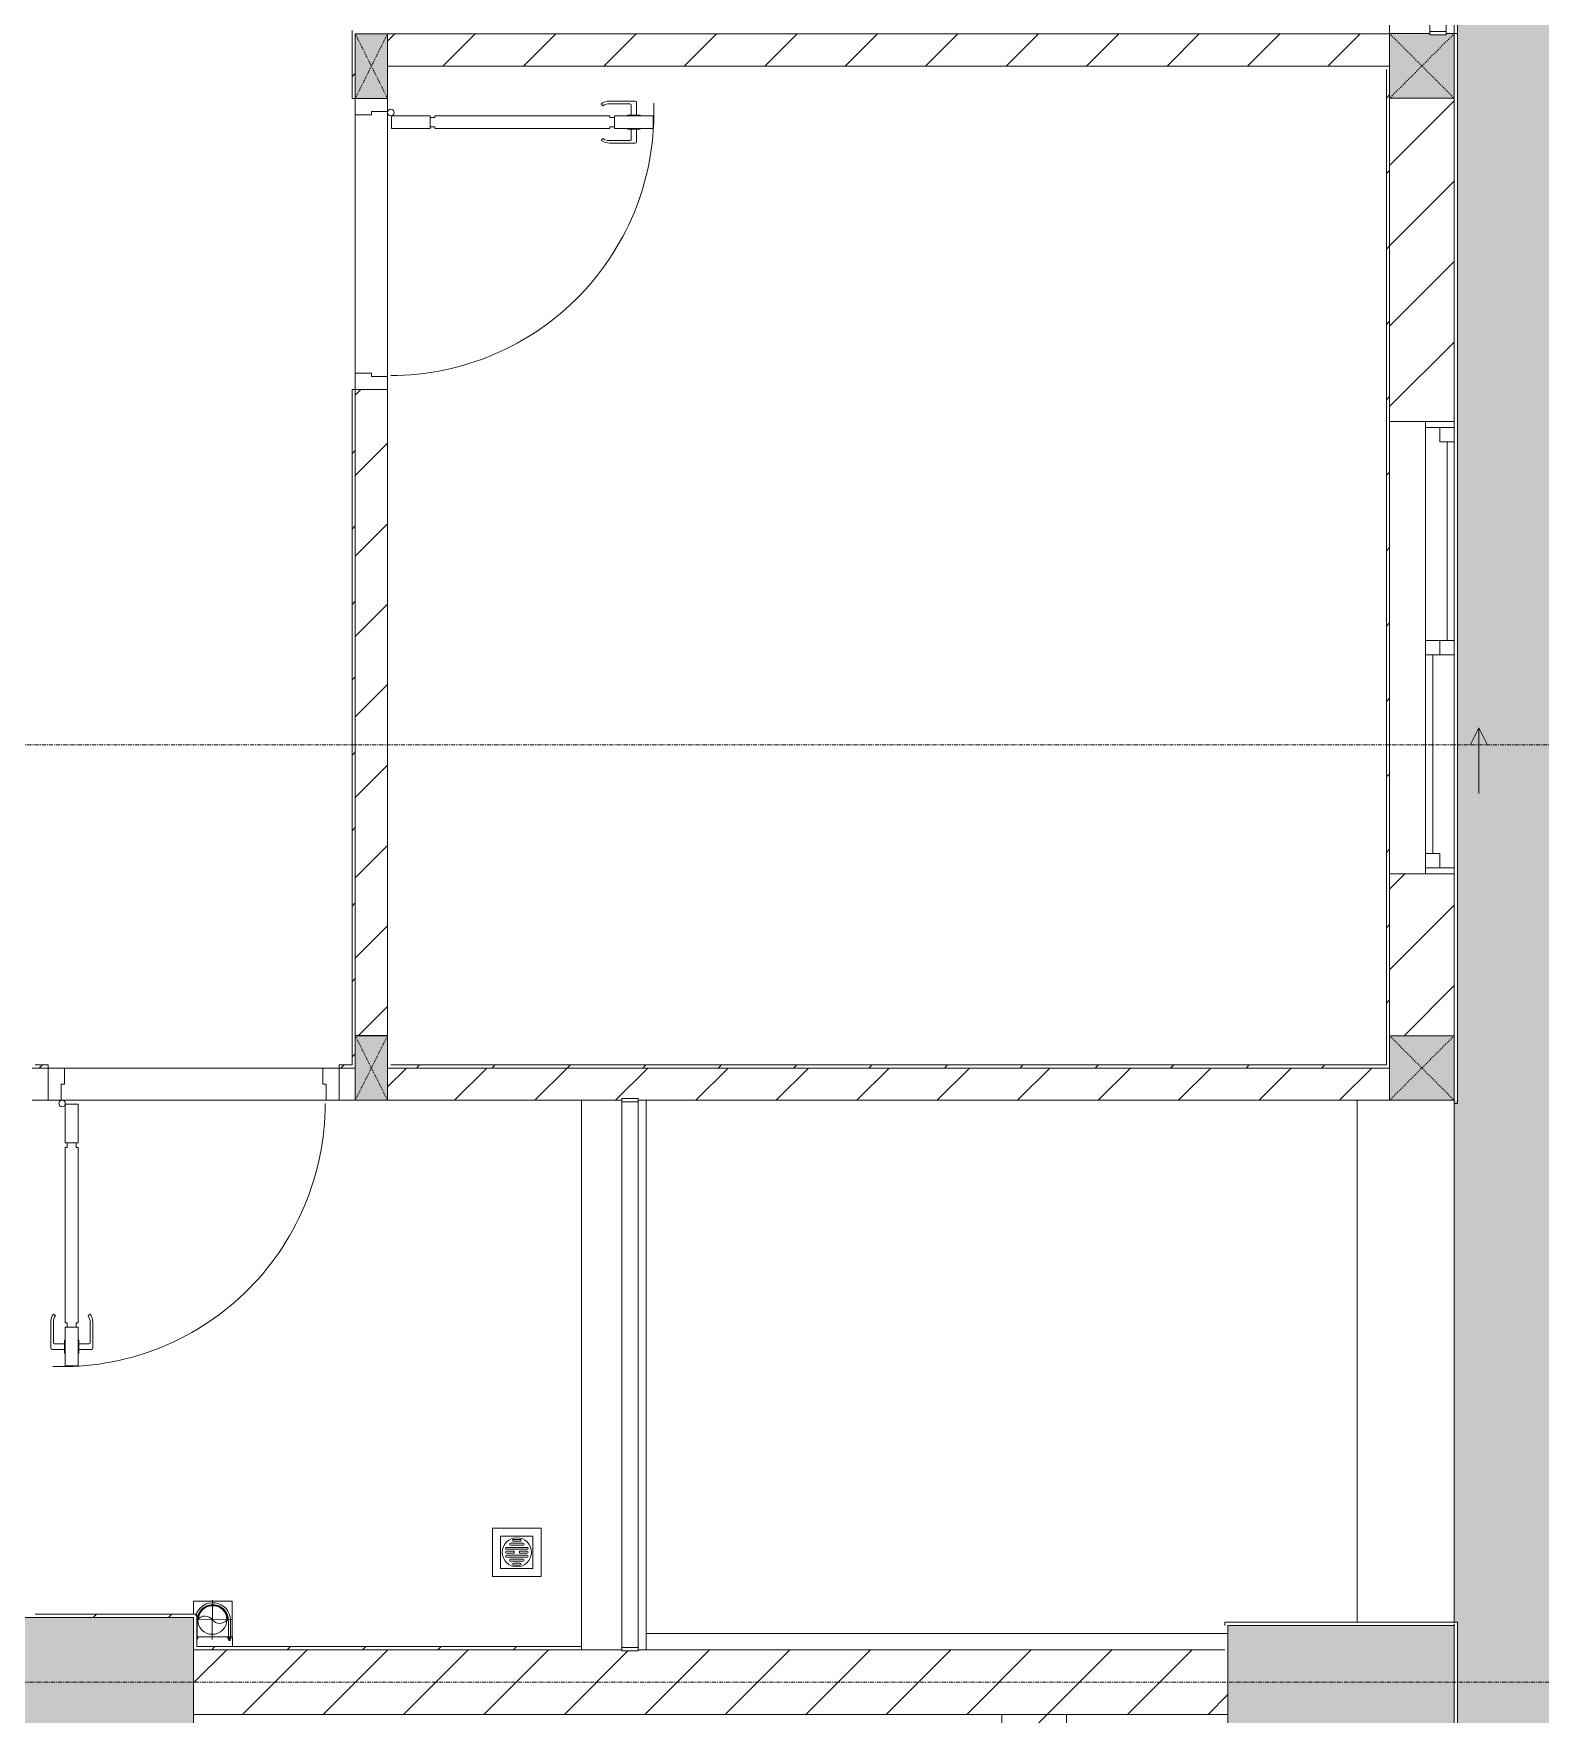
# Model space of a CAD drawing. Header units: millimetres. Extents: x 5359 to 218750, y -16347 to 109893.
# Drawn here: x 122858 to 127519, y 25437 to 30637 of the extents above; entities that cross this region are included whole.
import ezdxf

# ---------------------------------------------------------------- set-up
doc = ezdxf.new("R2010")
doc.units = ezdxf.units.MM
for name, pattern in [('Dash', [6, 3, -3]), ('Grid Line', [22.225, 12.7, -3.175, 3.175, -3.175]), ('IMPORT-CENTER _3_', [10.16, 6.35, -1.27, 1.27, -1.27])]:
    doc.linetypes.add(name, pattern=pattern)
for name, color, linetype, lineweight in [('0-1', 7, 'Continuous', 5), ('A-DETL-GENF-1', 9, 'Continuous', 9), ('A-DOOR-1', 9, 'Continuous', 9), ('A-FLOR-1', 9, 'Continuous', 9), ('A-FLOR-HRAL', 11, 'Continuous', 9), ('A-FLOR-HRAL-1', 9, 'Continuous', 9), ('A-FLOR-PATT', 8, 'Continuous', 9), ('A-GLAZ', 151, 'Continuous', 9), ('A-WALL', 113, 'Continuous', 9), ('A-WALL-1', 53, 'Continuous', 18), ('A-WALL-2', 9, 'Continuous', 9), ('A-WALL-3', 113, 'Continuous', 18), ('A-WALL-PATT-1', 10, 'Continuous', 9), ('A-WALL-PATT-2', 9, 'Continuous', 9), ('A-WALL-PATT-3', 111, 'Continuous', 9), ('G-IMPT', 8, 'Continuous', 9), ('G-IMPT-1', 8, 'IMPORT-CENTER _3_', 9), ('I-WALL-1', 53, 'Continuous', 18), ('I-WALL-3', 2, 'Continuous', 18), ('M-EQPM', 50, 'Continuous', 9), ('S-BEAM-1', 9, 'Continuous', 9), ('S-COLS', 52, 'Continuous', 9), ('S-COLS-1', 253, 'Continuous', 5), ('S-COLS-2', 53, 'Continuous', 18), ('S-COLS-3', 9, 'Continuous', 9), ('S-COLS-4', 52, 'Continuous', 18), ('S-COLS-5', 52, 'Dash', 9), ('S-COLS-HDLN', 52, 'Dash', 9), ('S-COLS-HDLN-1', 9, 'Dash', 9), ('S-GRID-1', 1, 'Grid Line', 9)]:
    doc.layers.add(name, color=color, linetype=linetype, lineweight=lineweight)
pattern_1 = [(45, (0, 0), (-124.4508, 124.4508), [])]
pattern_2 = [(45, (0, 0), (-116.67262, 116.67262), [])]

# ---------------------------------------------------------------- blocks, each defined once
blk = doc.blocks.new('M_Concrete-Rectangular-Column2 - 400x1300-812637-TKCS_MB ĐỊNH VỊ CỔNG-HÀNG RÀO')
at = {"layer": 'S-COLS-3'}
blk.add_hatch(color=256, dxfattribs=at).paths.add_polyline_path([(-650, 200), (-650, -200), (650, -200), (650, 200), (162, 200)])
at = {"layer": 'S-COLS-2'}
for p, q in [((-650, 200), (650, 200)), ((-650, -200), (-650, 200)), ((650, 200), (650, -200)), ((650, -200), (-650, -200))]:
    blk.add_line(p, q, dxfattribs=at)
blk = doc.blocks.new('NCV_TKTC_KET CAU_rvt-1-TKCS_MB ĐỊNH VỊ CỔNG-HÀNG RÀO')
at = {"layer": 'S-COLS-1'}
blk.add_hatch(color=256, dxfattribs=at).paths.add_polyline_path([(127177.6, 25361.9), (127177.6, 25366.9), (127227.6, 25366.9), (127227.6, 25361.9), (127252.6, 25361.9), (127252.6, 25711.9), (126552.6, 25711.9), (126552.6, 25361.9)])
at = {"layer": 'A-FLOR-1'}
blk.add_line((127252.6, 25721.9), (127252.6, 27336.9), dxfattribs=at)
at = {"layer": 'S-BEAM-1'}
for p, q in [((126952.6, 27336.9), (126952.6, 25721.9)), ((127252.6, 25721.9), (127252.6, 27336.9)), ((126552.5, 25686.9), (124752.6, 25686.9)), ((126552.5, 25636.9), (126552.5, 25686.9))]:
    blk.add_line(p, q, dxfattribs=at)
at = {"layer": 'S-COLS-2'}
for p, q in [((127252.6, 25711.9), (126552.6, 25711.9)), ((126552.6, 25711.9), (126552.6, 25361.9)), ((127252.6, 25361.9), (127252.6, 25711.9))]:
    blk.add_line(p, q, dxfattribs=at)
at = {"layer": 'S-COLS-3'}
blk.add_blockref('M_Concrete-Rectangular-Column2 - 400x1300-812637-TKCS_MB ĐỊNH VỊ CỔNG-HÀNG RÀO', (122702.6, 25536.9), dxfattribs=at)
blk = doc.blocks.new('DOOR_CW_01 CANH MO-PANEL KINH - DIW_01-900x2200-CỬA GỖ VÂN LAMINATE-553393-TKCS_MB ĐỊNH VỊ CỔNG-HÀNG RÀO')
at = {"layer": 'A-DETL-GENF-1'}
for p, q in [((-397, 872), (-357, 872)), ((-397, 752), (-397, 872)), ((-357, 872), (-357, 752)), ((-442, 737), (-442, 816.5)), ((-399, 820.5), (-438, 820.5)), ((-434, 799.5), (-434, 737)), ((-399, 803.5), (-430, 803.5)), ((-399, 831.8), (-397, 831.8)), ((-399, 792.2), (-399, 831.8)), ((-397, 792.2), (-399, 792.2)), ((-397, 792.2), (-397, 831.8)), ((-357, 792.2), (-357, 831.8)), ((-355, 831.8), (-357, 831.8)), ((-357, 792.2), (-355, 792.2)), ((-355, 792.2), (-355, 831.8)), ((-355, 820.5), (-316, 820.5)), ((-355, 803.5), (-324, 803.5)), ((-320, 799.5), (-320, 737)), ((-312, 737), (-312, 816.5)), ((-357, 752), (-397, 752)), ((-397, 738), (-391, 738)), ((-397, 738), (-397, 196)), ((-363, 752), (-391, 752)), ((-391, 752), (-391, 738)), ((-363, 738), (-363, 752)), ((-357, 738), (-363, 738)), ((-357, 196), (-357, 738)), ((-433.9, 711.2), (-427.3, 715.8)), ((-320.1, 711.2), (-326.7, 715.8)), ((-397, 196), (-391, 196)), ((-357, 182), (-397, 182)), ((-397, 182), (-397, 62)), ((-391, 196), (-391, 182)), ((-391, 182), (-363, 182)), ((-357, 196), (-363, 196)), ((-363, 182), (-363, 196)), ((-357, 62), (-357, 182)), ((-397, 62), (-357, 62))]:
    blk.add_line(p, q, dxfattribs=at)
blk.add_circle((-407, 60), 10, dxfattribs=at)
for centre, radius, start, end in [((-407, 60), 814, 360, 92), ((-438, 816.5), 4, 90, 180), ((-430, 799.5), 4, 90, 180), ((-324, 799.5), 4, 360, 90), ((-316, 816.5), 4, 0, 90), ((-397, 737), 45, 180, 215), ((-397, 737), 37, 180, 215), ((-357, 737), 37, 325, 0), ((-357, 737), 45, 325, 0)]:
    blk.add_arc(centre, radius, start, end, dxfattribs=at)
at = {"layer": 'A-DOOR-1'}
for p, q in [((-410, 50), (-450, 50)), ((-450, 50), (-450, -50)), ((-410, 0), (-410, 50)), ((-400, 0), (-410, 0)), ((-407, 50), (-382, 50)), ((-400, -50), (-400, 0)), ((410, 0), (400, 0)), ((400, 0), (400, -50)), ((450, 50), (410, 50)), ((410, 50), (410, 0)), ((450, -50), (450, 50)), ((-450, -50), (-400, -50)), ((400, -50), (450, -50))]:
    blk.add_line(p, q, dxfattribs=at)
blk = doc.blocks.new('Railing - 50 x 10mm-457210-TKCS_MB ĐỊNH VỊ CỔNG-HÀNG RÀO')
at = {"layer": 'A-FLOR-HRAL-1'}
for p, q in [((25, 5), (-25, 5)), ((-25, 5), (-25, -5)), ((25, -5), (25, 5)), ((-25, -5), (25, -5))]:
    blk.add_line(p, q, dxfattribs=at)
blk = doc.blocks.new('Railing - Railing-852202-TKCS_MB ĐỊNH VỊ CỔNG-HÀNG RÀO')
at = {"layer": 'A-FLOR-HRAL-1'}
for p, q in [((101769.1, 18071.7), (101769.1, 16382.9)), ((101819.1, 16382.9), (101819.1, 18071.7))]:
    blk.add_line(p, q, dxfattribs=at)
at = {"rotation": 180}
for p in [(101794.1, 18076.7), (101794.1, 16377.9)]:
    blk.add_blockref('Railing - 50 x 10mm-457210-TKCS_MB ĐỊNH VỊ CỔNG-HÀNG RÀO', p, dxfattribs=at)
blk = doc.blocks.new('G1_SOF - BO TRU - 100x200-V25-TKCS_MB ĐỊNH VỊ CỔNG-HÀNG RÀO')
at = {"layer": 'S-COLS-3'}
blk.add_hatch(color=256, dxfattribs=at).paths.add_polyline_path([(50, -100), (50, 100), (-50, 100), (-50, -100)])
at = {"layer": 'S-COLS-2'}
for p, q in [((50, 100), (-50, 100)), ((-50, 100), (-50, -100)), ((50, -100), (50, 100)), ((-50, -100), (50, -100))]:
    blk.add_line(p, q, dxfattribs=at)
at = {"layer": 'S-COLS-HDLN-1'}
for p, q in [((50, 100), (-50, -100)), ((-50, 100), (50, -100))]:
    blk.add_line(p, q, dxfattribs=at)
blk = doc.blocks.new('DOOR_CW_01 CANH MO-PANEL KINH - DIG_01-900x2200-CỬA NHÔM KÍNH-400860-TKCS_MB ĐỊNH VỊ CỔNG-HÀNG RÀO')
at = {"layer": 'A-DETL-GENF-1'}
for p, q in [((-397, -182), (-397, -62)), ((-397, -62), (-357, -62)), ((-357, -62), (-357, -182)), ((-357, -182), (-397, -182)), ((-397, -196), (-391, -196)), ((-397, -738), (-397, -196)), ((-391, -196), (-391, -182)), ((-391, -182), (-363, -182)), ((-363, -182), (-363, -196)), ((-357, -196), (-363, -196)), ((-357, -196), (-357, -738)), ((-433.9, -711.2), (-427.3, -715.8)), ((-320.1, -711.2), (-326.7, -715.8)), ((-442, -737), (-442, -816.5)), ((-434, -799.5), (-434, -737)), ((-397, -738), (-391, -738)), ((-357, -752), (-397, -752)), ((-397, -752), (-397, -872)), ((-391, -752), (-391, -738)), ((-363, -752), (-391, -752)), ((-357, -738), (-363, -738)), ((-363, -738), (-363, -752)), ((-357, -872), (-357, -752)), ((-320, -799.5), (-320, -737)), ((-312, -737), (-312, -816.5)), ((-399, -820.5), (-438, -820.5)), ((-399, -803.5), (-430, -803.5)), ((-399, -792.2), (-399, -831.8)), ((-397, -792.2), (-399, -792.2)), ((-399, -831.8), (-397, -831.8)), ((-397, -792.2), (-397, -831.8)), ((-357, -792.2), (-357, -831.8)), ((-357, -792.2), (-355, -792.2)), ((-355, -831.8), (-357, -831.8)), ((-355, -792.2), (-355, -831.8)), ((-355, -803.5), (-324, -803.5)), ((-355, -820.5), (-316, -820.5)), ((-397, -872), (-357, -872))]:
    blk.add_line(p, q, dxfattribs=at)
blk.add_circle((-407, -60), 10, dxfattribs=at)
for centre, radius, start, end in [((-407, -60), 814, 268, 0), ((-397, -737), 45, 145, 180), ((-397, -737), 37, 145, 180), ((-357, -737), 37, 0, 35), ((-357, -737), 45, 360, 35), ((-438, -816.5), 4, 180, 270), ((-430, -799.5), 4, 180, 270), ((-324, -799.5), 4, 270, 0), ((-316, -816.5), 4, 270, 0)]:
    blk.add_arc(centre, radius, start, end, dxfattribs=at)
at = {"layer": 'A-DOOR-1'}
for p, q in [((-450, -50), (-450, 50)), ((-450, 50), (-400, 50)), ((-400, 50), (-400, 0)), ((400, 0), (400, 50)), ((400, 50), (450, 50)), ((450, 50), (450, -50)), ((-410, -50), (-450, -50)), ((-410, 0), (-410, -50)), ((-400, 0), (-410, 0)), ((-407, -50), (-382, -50)), ((410, 0), (400, 0)), ((410, -50), (410, 0)), ((450, -50), (410, -50))]:
    blk.add_line(p, q, dxfattribs=at)
blk = doc.blocks.new('NCV_TKTC_TANG 1_rvt-1-TKCS_MB ĐỊNH VỊ CỔNG-HÀNG RÀO')
at = {"layer": 'A-WALL-PATT-1'}
h = blk.add_hatch(dxfattribs=at)
h.set_pattern_fill('FP_2', color=256, style=0, pattern_type=2)
h.set_pattern_definition(pattern_1)
h.paths.add_polyline_path([(127052.6, 30536.9), (127052.6, 30636.9), (123952.6, 30636.9), (123952.6, 30536.9), (126402.1, 30536.9)])
h = blk.add_hatch(dxfattribs=at)
h.set_pattern_fill('FP_2', color=256, style=0, pattern_type=2)
h.set_pattern_definition(pattern_1)
h.paths.add_polyline_path([(123952.6, 27537.4), (123952.6, 29536.5), (123852.6, 29536.5), (123852.6, 27537.4)])
h.paths.add_polyline_path([(123952.6, 30436.5), (123952.6, 30436.9), (123902.6, 30436.5)])
h = blk.add_hatch(dxfattribs=at)
h.set_pattern_fill('FP_2', color=256, style=0, pattern_type=2)
h.set_pattern_definition(pattern_1)
h.paths.add_polyline_path([(126402.1, 27336.9), (127052.6, 27336.9), (127052.6, 27436.9), (123952.6, 27436.9), (123952.6, 27336.9), (124677.6, 27336.9), (124677.6, 27342.4), (124727.6, 27342.4), (124727.6, 27336.9)])
at = {"layer": 'A-WALL-PATT-2'}
h = blk.add_hatch(dxfattribs=at)
h.set_pattern_fill('FP_3', color=256, style=0, pattern_type=2)
h.set_pattern_definition(pattern_2)
h.paths.add_polyline_path([(123842.6, 27436.9), (123852.6, 27436.9), (123852.6, 29536.5), (123842.6, 29536.5), (123842.6, 27446.9)])
h.paths.add_polyline_path([(123852.6, 30436.5), (123852.6, 30646.9), (123842.6, 30646.9), (123842.6, 30436.5)])
h = blk.add_hatch(dxfattribs=at)
h.set_pattern_fill('FP_3', color=256, style=0, pattern_type=2)
h.set_pattern_definition(pattern_2)
h.paths.add_polyline_path([(127042.6, 27446.9), (127052.6, 27446.9), (127052.6, 30536.9), (127042.6, 30536.9), (127042.6, 28037.4)])
h = blk.add_hatch(dxfattribs=at)
h.set_pattern_fill('FP_3', color=256, style=0, pattern_type=2)
h.set_pattern_definition(pattern_2)
h.paths.add_polyline_path([(123842.6, 27436.9), (123842.6, 27446.9), (123802.6, 27446.9), (123802.6, 27436.9)])
h.paths.add_polyline_path([(122862.6, 27436.9), (122902.6, 27436.9), (122902.6, 27446.9), (122862.6, 27446.9)])
h = blk.add_hatch(dxfattribs=at)
h.set_pattern_fill('FP_3', color=256, style=0, pattern_type=2)
h.set_pattern_definition(pattern_2)
h.paths.add_polyline_path([(127052.6, 27436.9), (127052.6, 27446.9), (123952.6, 27446.9), (123952.6, 27436.9), (126402.1, 27436.9)])
h = blk.add_hatch(dxfattribs=at)
h.set_pattern_fill('FP_3', color=256, style=0, pattern_type=2)
h.set_pattern_definition(pattern_2)
h.paths.add_polyline_path([(123362.6, 25736.9), (123362.6, 25746.9), (122862.6, 25746.9), (122862.6, 25736.9), (123352.6, 25736.9)])
h = blk.add_hatch(dxfattribs=at)
h.set_pattern_fill('FP_3', color=256, style=0, pattern_type=2)
h.set_pattern_definition(pattern_2)
h.paths.add_polyline_path([(123376, 25636.9), (124552.6, 25636.9), (124552.6, 25646.9), (123352.6, 25646.9), (123352.6, 25636.9)])
at = {"layer": 'A-FLOR-1'}
for p, q in [((123852.6, 29586.5), (123852.6, 30386.5)), ((123952.6, 30396.5), (123952.6, 29576.5)), ((122952.6, 27436.9), (123752.6, 27436.9))]:
    blk.add_line(p, q, dxfattribs=at)
at = {"layer": 'A-WALL-1'}
for p, q in [((127052.6, 30636.9), (123952.6, 30636.9)), ((127052.6, 30536.9), (127052.6, 30636.9)), ((123952.6, 30536.9), (127052.6, 30536.9)), ((123852.6, 27537.4), (123952.6, 27537.4)), ((122862.6, 27436.9), (122852.6, 27436.9)), ((123852.6, 27436.9), (123842.6, 27436.9)), ((127052.6, 27436.9), (123952.6, 27436.9)), ((127052.6, 27336.9), (127052.6, 27436.9)), ((123952.6, 27336.9), (124677.6, 27336.9)), ((124727.6, 27336.9), (127052.6, 27336.9))]:
    blk.add_line(p, q, dxfattribs=at)
at = {"layer": 'A-WALL-2'}
for p, q in [((123852.6, 29586.5), (123852.6, 30386.5)), ((123952.6, 30396.5), (123952.6, 29576.5)), ((123852.6, 29536.5), (123852.6, 27537.4)), ((123852.6, 27537.4), (123852.6, 29536.5)), ((123952.6, 27537.4), (123952.6, 29536.5)), ((122902.6, 27436.9), (122862.6, 27436.9)), ((122862.6, 27436.9), (122902.6, 27436.9)), ((122952.6, 27436.9), (123752.6, 27436.9)), ((123842.6, 27436.9), (123802.6, 27436.9)), ((123802.6, 27436.9), (123842.6, 27436.9)), ((122852.6, 27336.9), (122902.6, 27336.9)), ((123762.6, 27336.9), (122942.6, 27336.9)), ((123802.6, 27336.9), (123852.6, 27336.9)), ((124552.6, 25646.9), (124552.6, 27336.9)), ((124752.6, 27336.9), (124752.6, 25636.9))]:
    blk.add_line(p, q, dxfattribs=at)
at = {"layer": 'I-WALL-1'}
for p, q in [((123842.6, 30646.9), (123842.6, 30436.5)), ((127052.6, 30536.9), (127042.6, 30536.9)), ((127042.6, 30526.9), (127042.6, 27446.9)), ((127052.6, 29437.4), (127052.6, 30536.9)), ((123842.6, 30436.5), (123852.6, 30436.5)), ((123852.6, 29536.5), (123842.6, 29536.5)), ((123842.6, 29536.5), (123842.6, 27446.9)), ((127052.6, 27446.9), (127052.6, 28037.4)), ((122902.6, 27446.9), (122862.6, 27446.9)), ((122902.6, 27436.9), (122902.6, 27446.9)), ((123842.6, 27446.9), (123802.6, 27446.9)), ((123802.6, 27446.9), (123802.6, 27436.9)), ((123842.6, 27436.9), (123852.6, 27436.9)), ((123952.6, 27436.9), (127052.6, 27436.9)), ((127042.6, 27446.9), (123962.6, 27446.9)), ((127052.6, 27436.9), (127052.6, 27446.9)), ((123362.6, 25746.9), (122862.6, 25746.9)), ((123362.6, 25736.9), (123362.6, 25746.9)), ((123362.6, 25646.9), (123362.6, 25736.9)), ((124552.6, 25646.9), (123362.6, 25646.9)), ((124552.6, 25636.9), (124552.6, 25646.9)), ((123352.6, 25636.9), (124552.6, 25636.9))]:
    blk.add_line(p, q, dxfattribs=at)
at = {"layer": 'A-DOOR-1', "rotation": 269.9999999999996}
blk.add_blockref('DOOR_CW_01 CANH MO-PANEL KINH - DIW_01-900x2200-CỬA GỖ VÂN LAMINATE-553393-TKCS_MB ĐỊNH VỊ CỔNG-HÀNG RÀO', (123902.6, 29986.5), dxfattribs=at)
at = {"layer": 'A-DOOR-1'}
blk.add_blockref('DOOR_CW_01 CANH MO-PANEL KINH - DIG_01-900x2200-CỬA NHÔM KÍNH-400860-TKCS_MB ĐỊNH VỊ CỔNG-HÀNG RÀO', (123352.6, 27386.9), dxfattribs=at)
at = {"layer": 'A-FLOR-HRAL-1'}
blk.add_blockref('Railing - Railing-852202-TKCS_MB ĐỊNH VỊ CỔNG-HÀNG RÀO', (22908.5, 9260.7), dxfattribs=at)
at = {"layer": 'S-COLS-3', "rotation": 180}
for p in [(123902.6, 30536.9), (123902.6, 27436.9)]:
    blk.add_blockref('G1_SOF - BO TRU - 100x200-V25-TKCS_MB ĐỊNH VỊ CỔNG-HÀNG RÀO', p, dxfattribs=at)
blk = doc.blocks.new('1_FAMILY RVT - W01-WxH 1400x1400xmm-389822-TKCS_MB ĐỊNH VỊ CỔNG-HÀNG RÀO')
at = {"layer": 'A-GLAZ'}
for p, q in [((248.4, 172.39), (299.2, 197.79)), ((248.4, 172.39), (299.2, 146.99)), ((248.4, 172.39), (451.6, 172.39)), ((-700, 96.19), (-700, -103.81)), ((700, 96.19), (-700, 96.19)), ((-700, 96.19), (-636.5, 96.19)), ((-680.95, 96.19), (-680.95, 7.29)), ((-636.5, 96.19), (-22.225, 96.19)), ((-636.5, 96.19), (-636.5, 51.74)), ((-636.5, 73.965), (-22.225, 73.965)), ((-22.225, 7.29), (-22.225, 96.19)), ((-22.225, 96.19), (22.225, 96.19)), ((22.225, 96.19), (680.95, 96.19)), ((22.225, 96.19), (22.225, 7.29)), ((680.95, 96.19), (700, 96.19)), ((680.95, 96.19), (680.95, 7.29)), ((700, -103.81), (700, 96.19)), ((-700, 7.29), (-680.95, 7.29)), ((-636.5, 51.74), (-680.95, 51.74)), ((-680.95, 7.29), (-22.225, 7.29)), ((22.225, 51.74), (-22.225, 51.74)), ((-22.225, 7.29), (22.225, 7.29)), ((22.225, 29.515), (636.5, 29.515)), ((22.225, 7.29), (636.5, 7.29)), ((636.5, 51.74), (636.5, 7.29)), ((680.95, 51.74), (636.5, 51.74)), ((636.5, 7.29), (700, 7.29)), ((-700, -103.81), (700, -103.81))]:
    blk.add_line(p, q, dxfattribs=at)
blk = doc.blocks.new('TKTC_XREF_251221_MB TANG 1 - TKTC_XREF_260130_MB TANG 1_dwg_CUM U_DN100-V164-TKCS_MB ĐỊNH VỊ CỔNG-HÀNG RÀO')
at = {"layer": 'G-IMPT'}
blk.add_hatch(color=256, dxfattribs=at).paths.add_polyline_path([(0, -61), (15.8, -58.9), (30.5, -52.8), (43.1, -43.1), (52.8, -30.5), (58.9, -15.8), (61, 0), (58.9, 15.8), (52.8, 30.5), (40, 45.6), (30.5, 52.8), (15.8, 58.9), (0, 61), (0, 57), (14.8, 55.1), (33.5, 45.6), (40.3, 40.3), (49.4, 28.5), (55.1, 14.8), (57, 0), (55.1, -14.8), (49.4, -28.5), (40.3, -40.3), (28.5, -49.4), (14.8, -55.1), (0, -57)])
for p, q in [((-78.1, 62.4), (-72.7, 62.4)), ((-66.9, 62.1), (-71.7, 62.1)), ((-79.1, -63.4), (-79.1, -66.6)), ((-76.6, -63.4), (-76.6, -66.6)), ((-74.6, -63.4), (-74.6, -66.6)), ((-72.7, -60.7), (-72.7, -69.3)), ((-66.9, -62.1), (-71.7, -62.1)), ((-66.9, -67.9), (-71.7, -67.9)), ((-65, -69), (0, -69))]:
    blk.add_line(p, q, dxfattribs=at)
at = {"layer": 'G-IMPT', "flags": 128}
for points in [[(-71.7, 59.2), (-66.9, 59.2), (-66.9, 62.6)], [(-65, 62.6), (-65, 57.3), (-66.9, 57.3), (-66.9, 59.2)], [(-65, 61), (0, 61), (0, 57)], [(-72.7, -62.4), (-78.1, -62.4), (-78.1, -67.6), (-72.7, -67.6)], [(-71.7, -70.8), (-66.9, -70.8), (-66.9, -59.2), (-71.7, -59.2)], [(-66.9, -59.2), (-66.9, -57.3), (-65, -57.3), (-65, -72.7), (-66.9, -72.7), (-66.9, -70.8)], [(-65, -61), (0, -61), (0, -57)]]:
    blk.add_lwpolyline(points, dxfattribs=at)
at = {"layer": 'G-IMPT'}
for centre, radius, start, end in [((0, 0), 69, 270, 75.75537), ((-71.1, 60.7), 1.56, 112.61986, 247.38014), ((0, 0), 61, 270, 90), ((0, 0), 57, 270, 90), ((-78.1, -63.4), 0.96, 90, 180), ((-71.1, -60.7), 1.56, 112.61986, 247.38014), ((-67.9, -65), 4.8, 143.1301, 216.8699), ((-78.1, -66.6), 0.96, 180, 270), ((-71.1, -69.3), 1.56, 112.61986, 247.38014)]:
    blk.add_arc(centre, radius, start, end, dxfattribs=at)
blk = doc.blocks.new('TKTC_XREF_251221_MB TANG 1 - TKTC_XREF_260130_MB TANG 1_dwg_$cc-V165-TKCS_MB ĐỊNH VỊ CỔNG-HÀNG RÀO')
at = {"layer": 'G-IMPT'}
blk.add_circle((0, 0), 0.5, dxfattribs=at)
for centre, radius, start, end in [((0, 0), 0.5, 90, 270), ((0.188, 0.25), 0.313, 126.8699, 233.1301), ((-0.188, -0.25), 0.313, 306.8699, 53.1301)]:
    blk.add_arc(centre, radius, start, end, dxfattribs=at)
at = {"layer": 'G-IMPT-1'}
for p, q in [((-0.673, 0), (0.673, 0)), ((0, -0.673), (0, 0.53))]:
    blk.add_line(p, q, dxfattribs=at)
blk = doc.blocks.new('TKTC_XREF_251221_MB TANG 1 - TKTC_XREF_260130_MB TANG 1_dwg_THU NUOC - THU NUOC-444531-TKCS_MB TẦNG 1-4202124-TKCS_MB ĐỊNH VỊ CỔNG-HÀNG RÀO')
at = {"layer": 'M-EQPM'}
for p, q in [((-23.3, 10.8), (40.9, 10.8)), ((40.9, 4.8), (-23.3, 4.8)), ((-11, 23.3), (28.5, 23.3)), ((28.5, 17.3), (-11, 17.3)), ((-1.1, 35.6), (18.5, 35.6)), ((18.5, 29.6), (-1.1, 29.6)), ((-23.3, -13.6), (40.9, -13.6)), ((40.9, -19.6), (-23.3, -19.6)), ((-11, -26.1), (28.5, -26.1)), ((28.5, -32.1), (-11, -32.1)), ((-1.1, -38.5), (18.5, -38.5)), ((18.5, -44.5), (-1.1, -44.5))]:
    blk.add_line(p, q, dxfattribs=at)
at = {"layer": 'M-EQPM', "flags": 128}
for points in [[(83.7, -79.4), (83.7, 70.6), (-66.3, 70.6), (-66.3, -79.4)], [(58.7, -54.4), (58.7, 45.6), (-41.3, 45.6), (-41.3, -54.4)]]:
    blk.add_lwpolyline(points, close=True, dxfattribs=at)
for points in [[(-23.3, -1.2), (0.7, -1.2), (0.7, -7.2), (-23.3, -7.2)], [(40.9, -7.2), (16.7, -7.2), (16.7, -1.2), (40.9, -1.2)]]:
    blk.add_lwpolyline(points, dxfattribs=at)
at = {"layer": 'M-EQPM'}
for centre, radius, start, end in [((8.7, -4.4), 45, 360, 180), ((8.7, -4.4), 45, 360, 180), ((-23.3, 7.8), 3, 90, 270), ((-11, 20.3), 3, 90, 270), ((-1.1, 32.6), 3, 90, 270), ((18.5, 32.6), 3, 270, 90), ((28.5, 20.3), 3, 270, 90), ((40.9, 7.8), 3, 270, 90), ((8.7, -4.4), 45, 180, 360), ((8.7, -4.4), 45, 180, 360), ((-23.3, -4.2), 3, 90, 270), ((-23.3, -16.6), 3, 90, 270), ((-11, -29.1), 3, 90, 270), ((-1.1, -41.5), 3, 90, 270), ((18.5, -41.5), 3, 270, 90), ((28.5, -29.1), 3, 270, 90), ((40.9, -4.2), 3, 270, 90), ((40.9, -16.6), 3, 270, 90)]:
    blk.add_arc(centre, radius, start, end, dxfattribs=at)
blk = doc.blocks.new('TKTC_XREF_251221_MB TANG 1 - TKTC_XREF_260130_MB TANG 1_dwg-4202109-TKCS_MB ĐỊNH VỊ CỔNG-HÀNG RÀO')
at = {"layer": 'G-IMPT'}
for p, q in [((-75899.1, -375624.7), (-75899.1, -374009.7)), ((-79799, -375599.7), (-79799, -375559.8))]:
    blk.add_line(p, q, dxfattribs=at)
at = {"layer": 'G-IMPT', "flags": 128}
for points in [[(-79799, -375559.8), (-79679.5, -375559.8), (-79679.5, -375669.7), (-79789.1, -375669.7)], [(-79789.1, -375669.7), (-79679.2, -375669.7), (-79679.2, -375699.7)]]:
    blk.add_lwpolyline(points, dxfattribs=at)
at = {"extrusion": (0, 0, -1), "zscale": -1}
blk.add_blockref('TKTC_XREF_251221_MB TANG 1 - TKTC_XREF_260130_MB TANG 1_dwg_THU NUOC - THU NUOC-444531-TKCS_MB TẦNG 1-4202124-TKCS_MB ĐỊNH VỊ CỔNG-HÀNG RÀO', (78790.5, -375403.7), dxfattribs=at)
at = {"xscale": 0.7894736842105244, "yscale": 0.7894736842105244, "zscale": 0.7894736842105244, "rotation": 89.99999999844376}
blk.add_blockref('TKTC_XREF_251221_MB TANG 1 - TKTC_XREF_260130_MB TANG 1_dwg_CUM U_DN100-V164-TKCS_MB ĐỊNH VỊ CỔNG-HÀNG RÀO', (-79739.7, -375618.4), dxfattribs=at)
at = {"extrusion": (0, 0, -1), "xscale": 90.00000000005102, "yscale": 90.00000000005102, "zscale": -90.000000000051, "rotation": 270.374026779938}
blk.add_blockref('TKTC_XREF_251221_MB TANG 1 - TKTC_XREF_260130_MB TANG 1_dwg_$cc-V165-TKCS_MB ĐỊNH VỊ CỔNG-HÀNG RÀO', (79741.4, -375616.9), dxfattribs=at)
blk = doc.blocks.new('TKTC_XREF_251221_MB TANG 1 - TKTC_XREF_251221_MB TANG 1-2038492-TKCS_MB ĐỊNH VỊ CỔNG-HÀNG RÀO')
blk.add_blockref('TKTC_XREF_251221_MB TANG 1 - TKTC_XREF_260130_MB TANG 1_dwg-4202109-TKCS_MB ĐỊNH VỊ CỔNG-HÀNG RÀO', (169499.1, 384109.7))
blk = doc.blocks.new('G1_SOF - BO TRU - 200x200-3051103-TKCS_MB ĐỊNH VỊ CỔNG-HÀNG RÀO')
at = {"layer": 'S-COLS-HDLN'}
for p, q in [((-100, -100), (100, 100)), ((100, -100), (-100, 100))]:
    blk.add_line(p, q, dxfattribs=at)
blk = doc.blocks.new('Railing - 50 x 10mm-1251311-TKCS_MB ĐỊNH VỊ CỔNG-HÀNG RÀO')
at = {"layer": 'A-FLOR-HRAL'}
for p, q in [((25, 5), (-25, 5)), ((-25, 5), (-25, -5)), ((25, -5), (25, 5)), ((-25, -5), (25, -5))]:
    blk.add_line(p, q, dxfattribs=at)
blk = doc.blocks.new('Railing - Railing-3224988-TKCS_MB ĐỊNH VỊ CỔNG-HÀNG RÀO')
at = {"layer": 'A-FLOR-HRAL'}
for p, q in [((127177.6, 33481.9), (127177.6, 30644)), ((127227.6, 30644), (127227.6, 33481.9))]:
    blk.add_line(p, q, dxfattribs=at)
at = {"extrusion": (0, 0, -1), "zscale": -1}
for p in [(-127202.6, 33486.9), (-127202.6, 30639)]:
    blk.add_blockref('Railing - 50 x 10mm-1251311-TKCS_MB ĐỊNH VỊ CỔNG-HÀNG RÀO', p, dxfattribs=at)

msp = doc.modelspace()

# ---------------------------------------------------------------- hatches: boundary and pattern name
at = {"layer": 'A-FLOR-PATT'}
h = msp.add_hatch(dxfattribs=at)
h.set_pattern_fill('FP_14', color=256, style=0, pattern_type=2)
h.set_pattern_definition([(0, (167.64, 11.2), (558.8, 558.8), [83.82, -16.764, 22.352, -16.764, -419.1]), (0, (167.64, 11.2), (558.8, 558.8), [-139.7, 83.82, -335.28]), (0, (139.7, 27.94), (558.8, 558.8), [55.88, -41.91, 83.82, -41.91, -335.28]), (0, (139.7, 27.94), (558.8, 558.8), [-223.52, 55.88, -279.4]), (0, (335.3, 251.46), (558.8, 558.8), [69.85, -27.94, 69.85, -391.16]), (0, (55.9, 363.2), (558.8, 558.8), [27.94, -55.88, 27.94, -447.04]), (90, (111.76, 363.2), (-558.8, 558.8), [50.292, -508.508]), (90, (279.4, 27.94), (-558.8, 558.8), [55.88, -502.92]), (90, (419.1, 251.46), (-558.8, 558.8), [55.88, -502.92]), (45, (352.04, 22.35), (0, 558.7996), [55.88, -734.383]), (135, (206.76, 22.35), (-558.7996, 0), [55.88, -734.383]), (63.435, (335.28, 25.15), (-0.0005, 558.8001), [55.88, -1193.635]), (75.964, (307.34, 27.94), (-0.00237, 558.80038), [55.88, -2248.111]), (75.964, (447.04, 251.46), (-0.00237, 558.80038), [44.704, -2259.287]), (75.964, (122.94, 363.22), (-0.00237, 558.80038), [39.116, -2264.875]), (104.036, (251.46, 27.94), (0.00237, 558.80038), [55.88, -2248.111]), (104.036, (391.16, 251.46), (0.00237, 558.80038), [44.704, -2259.287]), (104.036, (100.58, 363.22), (0.00237, 558.80038), [39.116, -2264.875]), (116.565, (223.52, 25.15), (0.0005, 558.8001), [55.88, -1193.634])])
h.paths.add_polyline_path([(128801.6, 17346.9), (128913.1, 17354.5), (129012.7, 17373), (129095.6, 17396.9), (129203.1, 17443.5), (129291.6, 17495), (129356.5, 17541.1), (129431, 17607.6), (129497.5, 17682), (129555.2, 17763.4), (129603.5, 17850.8), (129641.7, 17943), (129669.3, 18038.9), (129686.7, 18149), (129691.6, 18236.9), (129691.6, 33727.4), (128462.6, 33727.4), (128462.6, 33737.4), (127262.6, 33737.4), (127262.6, 27336.9), (127252.6, 27336.9), (127252.6, 25721.9), (127262.6, 25721.9), (127262.6, 19136.9), (127252.6, 19136.9), (127252.6, 17346.9), (127279.7, 17346.9)])
h.paths.add_polyline_path([(128823, 37137.4), (129701.6, 37137.4), (129701.6, 40386.3), (129693.8, 40471.7), (129671.1, 40555.4), (129647.1, 40613.3), (129606.1, 40680.2), (129555.2, 40739.9), (129495.5, 40790.8), (129428.2, 40832), (129356.1, 40861.9), (129279.8, 40880.2), (129201.6, 40886.3), (128501.6, 40886.3), (128501.6, 61586.3), (129201.6, 61586.3), (129287, 61594.2), (129370.7, 61616.8), (129428.6, 61640.8), (129495.5, 61681.8), (129555.2, 61732.8), (129606.1, 61792.4), (129647.1, 61859.3), (129677.2, 61931.8), (129695.5, 62008.1), (129701.6, 62086.3), (129700.3, 74387.8), (129695.3, 74585.1), (129676.5, 74832.7), (129645.1, 75078.9), (129601.3, 75323.3), (129545.2, 75565.1), (129476.9, 75803.8), (129396.6, 76038.7), (129304.5, 76269.3), (129200.9, 76494.9), (129085.9, 76714.9), (128959, 76930.4), (128817.7, 77143.9), (128666.7, 77348.2), (128506.4, 77543.2), (128337.2, 77728.8), (128159.4, 77904.8), (127973.6, 78071), (127780.1, 78227), (127579.5, 78372.8), (127372.1, 78507.9), (127154.9, 78634.2), (126917.8, 78755.4), (126691.3, 78856.9), (126486.1, 78937.9), (126253.1, 79016.6), (126016.5, 79083.6), (125777.1, 79138.6), (125535.3, 79181.5), (125291.7, 79212.2), (125047, 79230.7), (124801.6, 79236.9), (118352.6, 79236.9), (118352.6, 78649), (118662.6, 78649), (118662.6, 78639), (118652.6, 78636.9), (118652.6, 78246.9), (122742.5, 78246.9), (122742.5, 79046.9), (125162.5, 79046.9), (125162.5, 79036.9), (125152.5, 79036.9), (125152.5, 78236.9), (125162.5, 78236.9), (125162.9, 78246.9), (127252.6, 78246.9), (127252.6, 76536.9), (127262.6, 76536.9), (127262.6, 69762.3), (127252.6, 69761.9), (127252.6, 68146.9), (127262.1, 68146.9), (127262.6, 61561.9), (127252.6, 61561.9), (127252.6, 59936.9), (127262.6, 59936.9), (127262.6, 53361.9), (127252.6, 53361.9), (127252.6, 51736.9), (127262.6, 51736.9), (127262.6, 45161.9), (127252.6, 45161.9), (127252.6, 43546.9), (127262.6, 43546.9), (127262.6, 37137.4)])
h.paths.add_polyline_path([(127252.6, 40437.4), (127252.6, 40437.4), (127252.6, 40586.9)])
h.paths.add_polyline_path([(109456, 78246.9), (114542.6, 78246.9), (114542.6, 78649), (114852.6, 78649), (114852.6, 79318.2), (100352.6, 79318.2), (100172.4, 79311.5), (99993.1, 79291.8), (99836.3, 79264.3), (99668, 79222.6), (99503.1, 79169.4), (99342.2, 79104.8), (99167.4, 79018.6), (99035.8, 78943.1), (98891.7, 78846.8), (98754.7, 78740.6), (98625.3, 78625.3), (98504.2, 78501.2), (98392, 78369), (98301.8, 78246.9), (108437.5, 78246.9)])
at = {"layer": 'A-WALL-PATT-3'}
h = msp.add_hatch(dxfattribs=at)
h.set_pattern_fill('FP_1', color=256, style=0, pattern_type=2)
h.set_pattern_definition(pattern_1)
h.paths.add_polyline_path([(127252.6, 27536.9), (127252.6, 28037.4), (127052.6, 28037.4), (127052.6, 27536.9)])
h.paths.add_polyline_path([(127252.6, 29437.4), (127252.6, 30437.4), (127052.6, 30437.4), (127052.6, 29437.4)])
h = msp.add_hatch(dxfattribs=at)
h.set_pattern_fill('FP_1', color=256, style=0, pattern_type=2)
h.set_pattern_definition(pattern_1)
h.paths.add_polyline_path([(123352.6, 25436.9), (126552.6, 25436.9), (126552.6, 25636.9), (124727.6, 25636.9), (124727.6, 25633.6), (124677.6, 25633.6), (124677.6, 25636.9), (123352.6, 25636.9)])
h = msp.add_hatch(dxfattribs=at)
h.set_pattern_fill('FP_1', color=256, style=0, pattern_type=2)
h.set_pattern_definition(pattern_1)
h.paths.add_polyline_path([(126052.6, 22436.9), (126052.6, 22612.4), (125852.6, 22612.4), (125852.6, 22436.9), (125952.6, 22436.9)])
h.paths.add_polyline_path([(125952.6, 25112.4), (126052.6, 25112.4), (126052.6, 25436.9), (125852.6, 25436.9), (125852.6, 25112.4)])
at = {"layer": 'S-COLS-1'}
for points in [[(127227.6, 30437.4), (127252.6, 30437.4), (127252.6, 30637.4), (127227.6, 30637.4), (127227.6, 30634), (127177.6, 30634), (127177.6, 30637.4), (127052.6, 30637.4), (127052.6, 30437.4), (127177.6, 30437.4)], [(127052.6, 27336.9), (127252.6, 27336.9), (127252.6, 27536.9), (127052.6, 27536.9)]]:
    msp.add_hatch(color=256, dxfattribs=at).paths.add_polyline_path(points)

# ---------------------------------------------------------------- linework, layer by layer
at = {"layer": 'A-WALL'}
for p, q in [((127052.6, 30637.4), (127052.6, 33476.9)), ((127252.6, 30637.4), (127252.6, 33486.9)), ((127262.6, 33486.9), (127262.6, 30637.4)), ((127252.6, 30437.4), (127052.6, 30437.4)), ((127252.6, 30437.4), (127252.6, 29437.4)), ((127252.6, 28037.4), (127252.6, 27536.9)), ((127052.6, 27536.9), (127252.6, 27536.9))]:
    msp.add_line(p, q, dxfattribs=at)
at = {"layer": 'A-WALL-3'}
for p, q in [((127252.6, 30637.4), (127252.6, 30437.4)), ((127262.6, 30637.4), (127252.6, 30637.4)), ((127262.6, 27326.9), (127262.6, 30637.4)), ((127052.6, 30437.4), (127052.6, 29437.4)), ((127052.6, 28037.4), (127052.6, 27536.9)), ((127252.6, 27536.9), (127252.6, 27336.9)), ((127252.6, 27326.9), (127262.6, 27326.9)), ((127252.6, 25711.9), (127252.6, 25361.9)), ((127262.6, 25361.9), (127262.6, 25711.9)), ((124677.6, 25636.9), (123352.6, 25636.9)), ((123352.6, 25636.9), (123352.6, 25436.9)), ((126542.6, 25636.9), (124727.6, 25636.9)), ((126552.6, 25436.9), (126552.6, 25636.9)), ((123352.6, 25436.9), (126552.6, 25436.9)), ((126052.6, 25436.9), (125852.6, 25436.9)), ((125852.6, 25436.9), (125852.6, 25112.4)), ((126052.6, 25112.4), (126052.6, 25436.9))]:
    msp.add_line(p, q, dxfattribs=at)
at = {"layer": 'I-WALL-3'}
for p, q in [((127262.6, 25721.9), (126542.6, 25721.9)), ((126542.6, 25721.9), (126542.6, 25711.9)), ((126552.6, 25711.9), (127252.6, 25711.9)), ((127262.6, 25711.9), (127262.6, 25721.9))]:
    msp.add_line(p, q, dxfattribs=at)
at = {"layer": 'S-COLS'}
for p, q in [((127052.6, 30437.4), (127252.6, 30437.4)), ((127252.6, 27536.9), (127052.6, 27536.9))]:
    msp.add_line(p, q, dxfattribs=at)
at = {"layer": 'S-COLS-4'}
for p, q in [((127177.6, 30637.4), (127052.6, 30637.4)), ((127052.6, 30637.4), (127052.6, 30437.4)), ((127252.6, 30637.4), (127227.6, 30637.4)), ((127252.6, 30437.4), (127252.6, 30637.4)), ((127052.6, 27536.9), (127052.6, 27336.9)), ((127252.6, 27336.9), (127252.6, 27536.9)), ((127052.6, 27336.9), (127252.6, 27336.9))]:
    msp.add_line(p, q, dxfattribs=at)
at = {"layer": 'S-GRID-1'}
for p, q in [((127252.6, 13102.5), (127252.6, 80482.7)), ((135474.6, 28436.9), (24837.1, 28436.9)), ((132680.6, 25536.9), (27631.1, 25536.9))]:
    msp.add_line(p, q, dxfattribs=at)

# ---------------------------------------------------------------- block references
at = {"layer": '0-1'}
for name in ['NCV_TKTC_KET CAU_rvt-1-TKCS_MB ĐỊNH VỊ CỔNG-HÀNG RÀO', 'NCV_TKTC_TANG 1_rvt-1-TKCS_MB ĐỊNH VỊ CỔNG-HÀNG RÀO']:
    msp.add_blockref(name, (0, 0), dxfattribs=at)
at = {"layer": 'A-FLOR-HRAL'}
msp.add_blockref('Railing - Railing-3224988-TKCS_MB ĐỊNH VỊ CỔNG-HÀNG RÀO', (0, 0), dxfattribs=at)
at = {"layer": 'A-GLAZ', "rotation": 270}
msp.add_blockref('1_FAMILY RVT - W01-WxH 1400x1400xmm-389822-TKCS_MB ĐỊNH VỊ CỔNG-HÀNG RÀO', (127156.4, 28737.4), dxfattribs=at)
at = {"layer": 'M-EQPM'}
msp.add_blockref('TKTC_XREF_251221_MB TANG 1 - TKTC_XREF_251221_MB TANG 1-2038492-TKCS_MB ĐỊNH VỊ CỔNG-HÀNG RÀO', (33652.6, 17236.9), dxfattribs=at)
at = {"layer": 'S-COLS-5', "rotation": 180}
for p in [(127152.6, 30537.4), (127152.6, 27436.9)]:
    msp.add_blockref('G1_SOF - BO TRU - 200x200-3051103-TKCS_MB ĐỊNH VỊ CỔNG-HÀNG RÀO', p, dxfattribs=at)

doc.saveas('drawing.dxf')
